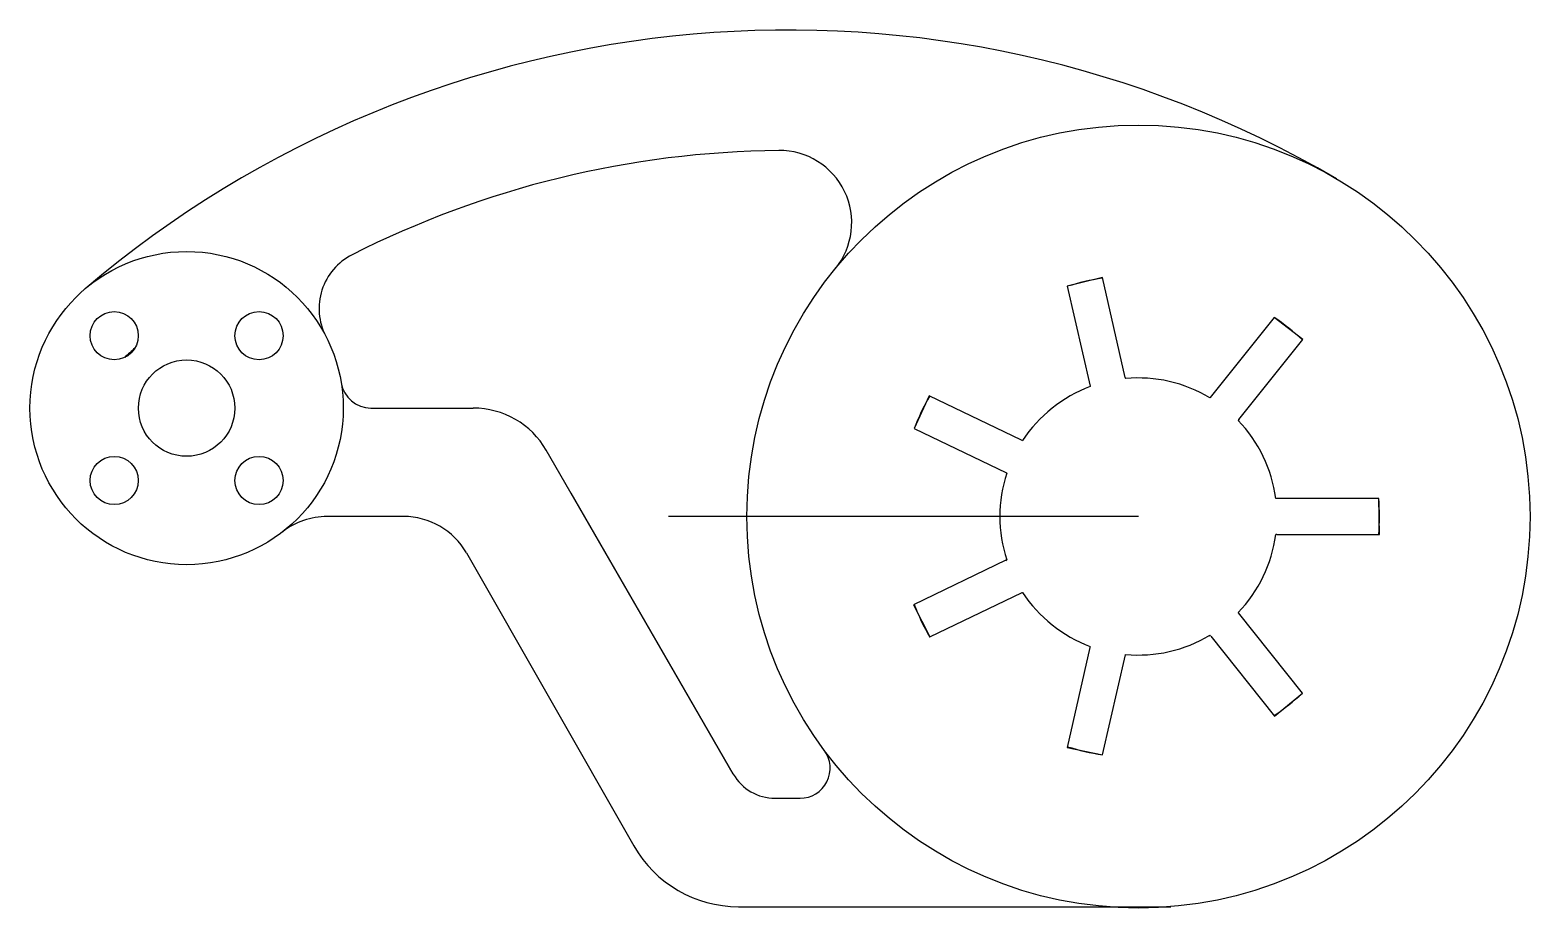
# Model space of a CAD drawing. Header units: millimetres. Extents: x -184 to 65, y -65 to 81.
import ezdxf

# ---------------------------------------------------------------- set-up
doc = ezdxf.new("R2010")
doc.units = ezdxf.units.MM

# ---------------------------------------------------------------- blocks, each defined once
blk = doc.blocks.new('*U4')
for p, q in [((8.44, 3), (-8.56, 3)), ((8.56, -3), (8.44, 3)), ((-8.44, -3), (8.56, -3))]:
    blk.add_line(p, q)
blk = doc.blocks.new('*U5')
at = {"color": 0, "linetype": 'ByBlock', "lineweight": -2, "transparency": 16777216}
for p, rotation in [((-7, 30.66), 102.8571428571429), ((19.6, 24.58), 51.42857142857146), ((-28.33, 13.64), 154.2857142857143), ((-28.33, -13.64), 205.7142857142857), ((19.6, -24.58), 308.5714285714285), ((-7, -30.66), 257.1428571428571)]:
    blk.add_blockref('*U4', p, dxfattribs=dict(at, rotation=rotation))
blk.add_blockref('*U4', (31.44, 0), dxfattribs=at)
blk = doc.blocks.new('*U6')
blk.add_circle((0, 0), 4)
blk = doc.blocks.new('*U7')
at = {"color": 0, "linetype": 'ByBlock', "lineweight": -2, "transparency": 16777216}
blk.add_blockref('*U6', (-170.02, 12.02), dxfattribs=at)
for p, rotation in [((-145.98, 12.02), 269.9999999999999), ((-170.02, -12.02), 89.99999999999997), ((-145.98, -12.02), 180)]:
    blk.add_blockref('*U6', p, dxfattribs=dict(at, rotation=rotation))

msp = doc.modelspace()

# ---------------------------------------------------------------- linework, layer by layer
for p, q in [((-2.19, 23.09), (-2.15, 22.9)), ((-8.02, 21.65), (-8, 21.56)), ((-127.41, 18), (-110.42, 18)), ((11.92, 19.76), (11.87, 19.7)), ((11.92, 19.76), (11.92, 19.76)), ((16.69, 16.11), (16.56, 15.96)), ((-19.42, 12.68), (-19.24, 12.6)), ((-67.25, -42.78), (-98.29, 11)), ((-21.92, 7.23), (-21.92, 7.23)), ((-21.92, 7.23), (-21.85, 7.19)), ((-94.22, 3.95), (-67.25, -42.78)), ((22.89, 3), (22.8, 3)), ((-132, 0), (-134.68, 0)), ((-121.97, 0), (-132, 0)), ((0, 0), (-78, 0)), ((23, -3), (22.8, -3)), ((-111.55, -6.05), (-83.76, -54.7)), ((-22.02, -7.28), (-21.85, -7.19)), ((-19.32, -12.63), (-19.24, -12.6)), ((-19.32, -12.63), (-19.32, -12.63)), ((16.62, -16.02), (16.56, -15.96)), ((11.99, -19.85), (11.87, -19.7)), ((-8.04, -21.76), (-8, -21.56)), ((-2.17, -22.98), (-2.15, -22.9)), ((-60.32, -46.78), (-56.17, -46.78)), ((-66.39, -64.78), (5.4, -64.78))]:
    msp.add_line(p, q)
for centre, radius in [((0, 0), 65), ((-158, 18), 26), ((-158, 18), 8)]:
    msp.add_circle(centre, radius)
for centre, radius, start, end in [((-58.13, -99.23), 180, 59.6368, 130.429), ((-58.13, -99.23), 160, 90.5647, 116.9105), ((-59.59, 48.77), 12, 320.7038, 90.5647), ((-126.02, 34.53), 10, 116.9105, 207.3349), ((0, 0), 40, 98.5559, 107.1584), ((0, 0), 40, 47.1273, 55.7298), ((-45.8, -105.49), 180, 132.1463, 132.8771), ((0, 0), 23, 58.9232, 95.3624), ((-127.41, 23), 5, 189.2818, 270), ((0, 0), 40, 149.9845, 158.5869), ((0, 0), 23, 110.3518, 146.791), ((-110.42, 4), 14, 30, 90), ((0, 0), 23, 7.4946, 43.9339), ((0, 0), 23, 161.7803, 198.2196), ((0, 0), 40, 355.6988, 4.3012), ((-134.68, -12), 12, 90, 127.8636), ((-121.97, -12), 12, 29.7352, 90), ((0, 0), 23, 316.0661, 352.5053), ((0, 0), 40, 201.4131, 210.0155), ((0, 0), 23, 213.2089, 249.6481), ((0, 0), 23, 264.6375, 301.0767), ((0, 0), 40, 304.2702, 312.8727), ((-56.17, -41.78), 5, 270, 36.6405), ((0, 0), 40, 252.8416, 261.4441), ((-60.32, -38.78), 8, 210, 270), ((-66.39, -44.78), 20, 209.7352, 270)]:
    msp.add_arc(centre, radius, start, end)

# ---------------------------------------------------------------- block references
for name, p in [('*U5', (0, 0)), ('*U7', (0, 18))]:
    msp.add_blockref(name, p)

doc.saveas('drawing.dxf')
